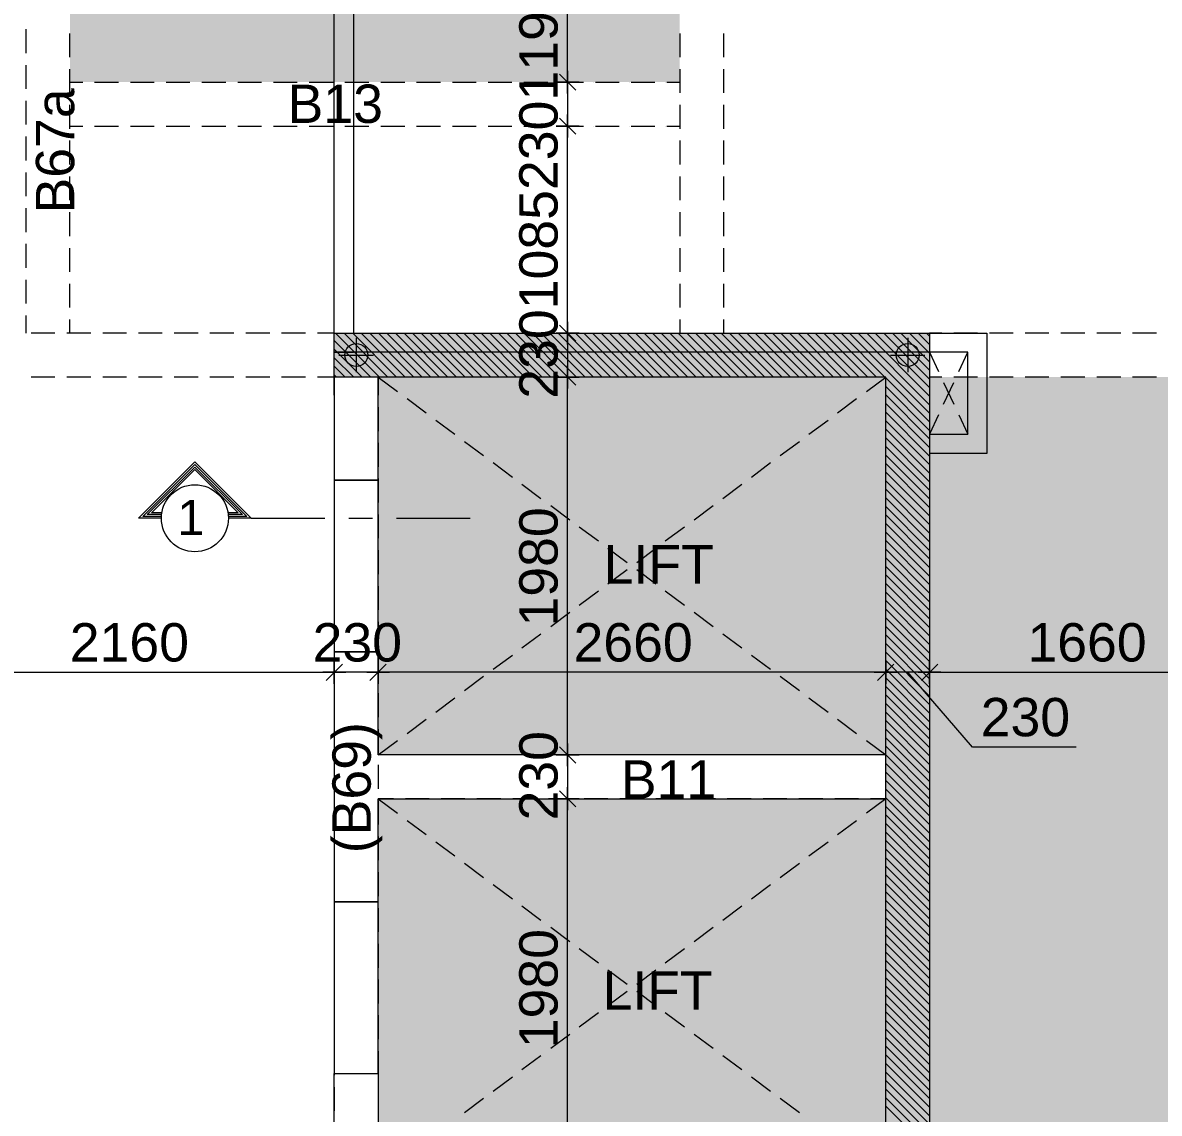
# Model space of a CAD drawing. Header units: millimetres. Extents: x -1303 to 98744, y -1303 to 90097.
# Drawn here: x 26716 to 32673, y 25519 to 31234 of the extents above; entities that cross this region are included whole.
import ezdxf

# ---------------------------------------------------------------- set-up
doc = ezdxf.new("R2010")
doc.units = ezdxf.units.MM
doc.layers.add('PDF_Geometry', color=7, linetype='Continuous')
doc.layers.add('PDF_Text', color=7, linetype='Continuous')
doc.layers.add('PDF_Solid Fills', color=192, linetype='Continuous', true_color=0xc2c0c0c0)
doc.styles.add('PDF ArialMT', font='arial.ttf')
doc.styles.get("Standard").update_dxf_attribs({"font": 'arial.ttf'})

msp = doc.modelspace()

# ---------------------------------------------------------------- hatches: boundary and pattern name
at = {"layer": 'PDF_Solid Fills', "true_color": 0x0000b2}
h = msp.add_hatch(color=33, dxfattribs=at)
h.paths.add_polyline_path([(22404.2843, 31942.72087), (22404.2843, 32112.74047), (19209.26177, 32112.74047), (19209.26177, 30922.67974), (22404.2843, 30922.67974), (22404.2843, 31642.7072), (21409.2932, 31642.7072), (21409.2932, 31942.72087)], flags=0)
h.paths.add_polyline_path([(11529.29261, 29607.70354), (11529.29261, 32397.68983), (12814.30857, 32397.68983), (12814.30857, 29607.70354)], flags=0)
h.paths.add_polyline_path([(12814.30857, 32627.71257), (12814.30857, 34142.75024), (8234.23832, 34142.75024), (8234.23832, 32627.71257)], flags=0)
h.paths.add_polyline_path([(12814.30857, 22167.74491), (12814.30857, 24957.72913), (11529.29261, 24957.72913), (11529.29261, 22167.74491)], flags=0)
h.paths.add_polyline_path([(8234.23832, 21937.72009), (8234.23832, 20422.68242), (12814.30857, 20422.68242), (12814.30857, 21937.72009)], flags=0)
h.paths.add_polyline_path([(21869.25605, 23642.75499), (21869.25605, 22452.69219), (19209.26177, 22452.69219), (19209.26177, 23642.75499)], flags=0)
h.paths.add_polyline_path([(23229.25373, 22452.69219), (23229.25373, 23642.75499), (25959.23687, 23642.75499), (25959.23687, 22452.69219)], flags=0)
h.paths.add_polyline_path([(32354.27376, 21952.6997), (32354.27376, 20422.68242), (36934.25928, 20422.68242), (36934.25928, 21952.6997)], flags=0)
h.paths.add_polyline_path([(33639.29074, 24957.72913), (33639.29074, 22182.72451), (32354.27376, 22182.72451), (32354.27376, 24957.72913)], flags=0)
h.paths.add_polyline_path([(26964.2984, 30922.67974), (26964.2984, 32112.74047), (30159.32092, 32112.74047), (30159.32092, 30922.67974)], flags=0)
h.paths.add_polyline_path([(28349.2614, 32342.68057), (28349.2614, 33242.7154), (27564.23691, 33242.7154), (27564.23691, 32342.68057)], flags=0)
h.paths.add_polyline_path([(40634.2682, 32627.71257), (40634.2682, 34142.75024), (36554.27309, 34142.75024), (36554.27309, 32627.71257)], flags=0)
h.paths.add_polyline_path([(36554.27309, 29607.70354), (36554.27309, 32397.68983), (37839.28802, 32397.68983), (37839.28802, 29607.70354)], flags=0)
h.paths.add_polyline_path([(41994.26382, 34142.75024), (41994.26382, 32627.71257), (46074.25892, 32627.71257), (46074.25892, 34142.75024)], flags=0)
h.paths.add_polyline_path([(46074.25892, 32397.68983), (46074.25892, 29607.70354), (44789.244, 29607.70354), (44789.244, 32397.68983)], flags=0)
h.paths.add_polyline_path([(45694.27273, 20422.68242), (45694.27273, 21952.6997), (50274.26033, 21952.6997), (50274.26033, 20422.68242)], flags=0)
h.paths.add_polyline_path([(48989.24127, 22182.72451), (48989.24127, 24957.72913), (50274.26033, 24957.72913), (50274.26033, 22182.72451)], flags=0)
h.paths.add_polyline_path([(52469.2958, 32112.74047), (52469.2958, 30922.67974), (55664.23361, 30922.67974), (55664.23361, 32112.74047)], flags=0)
h.paths.add_polyline_path([(55064.29717, 32342.68057), (55064.29717, 33242.7154), (54439.30655, 33242.7154), (54439.30655, 32342.68057)], flags=0)
h.paths.add_polyline_path([(63419.27024, 30922.67974), (63419.27024, 32112.74047), (60524.25933, 32112.74047), (60524.25933, 31222.69135), (60224.24978, 31222.69135), (60224.24978, 30922.67974)], flags=0)
h.paths.add_polyline_path([(60819.28118, 23642.75499), (60819.28118, 22452.69219), (63419.27024, 22452.69219), (63419.27024, 23642.75499)], flags=0)
h.paths.add_polyline_path([(56669.29721, 23642.75499), (56669.29721, 22452.69219), (59359.2507, 22452.69219), (59359.2507, 23642.75499)], flags=0)
h.paths.add_polyline_path([(71099.24354, 29607.70354), (71099.24354, 32397.68983), (69814.31126, 32397.68983), (69814.31126, 29607.70354)], flags=0)
h.paths.add_polyline_path([(71099.24354, 22167.74491), (71099.24354, 24957.72913), (69814.31126, 24957.72913), (69814.31126, 22167.74491)], flags=0)
h.paths.add_polyline_path([(69814.31126, 21937.72009), (69814.31126, 20422.68242), (74394.29472, 20422.68242), (74394.29472, 21937.72009)], flags=0)
h.paths.add_polyline_path([(69814.31126, 34142.75024), (69814.31126, 32627.71257), (74394.29472, 32627.71257), (74394.29472, 34142.75024)], flags=0)
at = {"layer": 'PDF_Solid Fills'}
msp.add_hatch(color=256, dxfattribs=at).paths.add_polyline_path([(25959.23687, 25187.75188), (31239.27843, 25187.75188), (31239.27843, 29377.68079), (28349.2614, 29377.68079), (28349.2614, 29607.70354), (31469.30117, 29607.70354), (31469.30117, 25187.75188), (32354.27376, 25187.75188), (32354.27376, 24957.72913), (31469.30117, 24957.72913), (25959.23687, 24957.72913)])
at = {"layer": 'PDF_Solid Fills', "true_color": 0x00007f}
h = msp.add_hatch(color=254, dxfattribs=at)
h.paths.add_polyline_path([(31469.30117, 29377.68079), (31469.30117, 25187.75188), (33129.31253, 25187.75188), (33129.31253, 29377.68079)], flags=0)
h.paths.add_polyline_path([(33359.25057, 25187.75188), (33359.25057, 29377.68079), (36934.25928, 29377.68079), (36934.25928, 25187.75188)], flags=0)
h.paths.add_polyline_path([(37164.2841, 25187.75188), (37164.2841, 29377.68079), (40934.27775, 29377.68079), (40934.27775, 25187.75188)], flags=0)
h.paths.add_polyline_path([(41164.30255, 25182.67534), (41164.30255, 29377.68079), (45464.24791, 29377.68079), (45464.24791, 25182.67534)], flags=0)
h.paths.add_polyline_path([(45694.27273, 29377.68079), (45694.27273, 25187.75188), (49039.2587, 25187.75188), (49039.2587, 29377.68079)], flags=0)
h.paths.add_polyline_path([(49269.28352, 25187.75188), (49269.28352, 29377.68079), (51159.31349, 29377.68079), (51159.31349, 25187.75188)], flags=0)
h.paths.add_polyline_path([(41164.30255, 21382.72041), (41164.30255, 24957.72913), (45464.24791, 24957.72913), (45464.24791, 21382.72041)], flags=0)
h.paths.add_polyline_path([(37164.2841, 24957.72913), (37164.2841, 21382.72041), (40934.27775, 21382.72041), (40934.27775, 24957.72913)], flags=0)
h.paths.add_polyline_path([(40934.27775, 19182.68898), (40934.27775, 21152.69766), (37164.2841, 21152.69766), (37164.2841, 18512.67482), (40864.28888, 18512.67482), (40864.28888, 19182.68898)], flags=0)
h.paths.add_polyline_path([(41164.30255, 21152.69766), (41164.30255, 18512.67482), (43234.25726, 18512.67482), (43234.25726, 21152.69766)], flags=0)
h.paths.add_polyline_path([(41164.30255, 18282.73679), (45464.24791, 18282.73679), (45464.24791, 15760.43508), (41164.30255, 15663.95813)], flags=0)
h.paths.add_polyline_path([(37164.2841, 18282.73679), (40934.27775, 18282.73679), (40934.27775, 15658.79481), (37164.2841, 15574.16518)], flags=0)
h.paths.add_polyline_path([(12814.30857, 29377.68079), (12814.30857, 25187.75188), (8234.23832, 25187.75188), (8234.23832, 29377.68079)], flags=0)
h.paths.add_polyline_path([(13044.24764, 25187.75188), (13044.24764, 29377.68079), (15954.23712, 29377.68079), (15954.23712, 25187.75188)], flags=0)
h.paths.add_polyline_path([(16184.2609, 29377.68079), (16184.2609, 25187.75188), (18909.25016, 25187.75188), (18909.25016, 29377.68079)], flags=0)
h.paths.add_polyline_path([(66559.28558, 25187.75188), (66559.28558, 29377.68079), (63649.29506, 29377.68079), (63649.29506, 25187.75188)], flags=0)
h.paths.add_polyline_path([(66789.30626, 25187.75188), (66789.30626, 29377.68079), (69584.28231, 29377.68079), (69584.28231, 25187.75188)], flags=0)
h.paths.add_polyline_path([(69814.31126, 29377.68079), (69814.31126, 25187.75188), (74394.29472, 25187.75188), (74394.29472, 29377.68079)], flags=0)

# ---------------------------------------------------------------- linework, layer by layer
at = {"layer": 'PDF_Geometry', "color": 9, "lineweight": 0, "true_color": 0xc0c0c0}
for points in [[(26834.13696, 37062.47235), (26834.13696, 33342.15521), (27434.16225, 33342.15521), (27434.16225, 32142.1067), (28448.87064, 32142.1067), (28448.87064, 29607.44939), (31468.45612, 29607.44939), (31468.45612, 29507.58809), (28349.00727, 29507.58809), (28349.00727, 32042.2454), (26734.27358, 32042.2454), (26734.27358, 37062.47235)], [(31468.45612, 29607.44939), (31768.89129, 29607.44939), (31768.89129, 28976.95868), (31468.45612, 28976.95868)], [(28349.00727, 29507.58809), (28448.87064, 29507.58809)], [(31515.84746, 29179.22473), (31468.45612, 29077.66918), (31669.02792, 29077.66918), (31669.02792, 29507.58809), (31468.45612, 29507.58809), (31515.84746, 29406.03254)], [(31621.6345, 29406.03254), (31669.02792, 29507.58809)], [(28349.00727, 29377.25722), (28349.00727, 28837.31979), (28579.19943, 28837.31979), (28579.19943, 29377.25722), (28680.75499, 29301.93769)], [(31137.55345, 29301.93769), (31239.109, 29377.25722)], [(31542.08348, 29349.32903), (31595.40056, 29235.92616)], [(31542.08348, 29235.92616), (31595.40056, 29349.32903)], [(28730.68771, 29264.69941), (28830.55108, 29189.37987)], [(30986.9123, 29189.37987), (31086.77567, 29264.69941)], [(28881.32886, 29152.14366), (28981.19016, 29077.66918)], [(30836.27322, 29077.66918), (30936.98165, 29152.14366)], [(31621.6345, 29179.22473), (31669.02792, 29077.66918)], [(29031.12288, 29040.4309), (29131.83131, 28965.95848)], [(30685.63207, 28965.95848), (30786.3405, 29040.4309)], [(29181.76403, 28928.7202), (29282.47246, 28853.40067)], [(30535.83805, 28853.40067), (30635.69935, 28928.7202)], [(29332.40311, 28816.16239), (29432.26648, 28741.68997)], [(30385.1969, 28741.68997), (30485.06028, 28816.16239)], [(29483.04426, 28704.4517), (29582.90763, 28629.97721)], [(30234.55575, 28629.97721), (30335.26418, 28704.4517)], [(29632.83828, 28592.741), (29733.54878, 28518.26652)], [(30083.9146, 28518.26652), (30184.6251, 28592.741)], [(29783.47943, 28480.18319), (29884.18993, 28405.7087)], [(29934.12058, 28405.7087), (30033.98395, 28480.18319)], [(29783.47943, 28293.99801), (29884.18993, 28368.47249)], [(29934.12058, 28368.47249), (30033.98395, 28293.99801)], [(29632.83828, 28182.28732), (29733.54878, 28256.7618)], [(30083.9146, 28256.7618), (30184.6251, 28182.28732)], [(29483.04426, 28069.7295), (29582.90763, 28145.05111)], [(30234.55575, 28145.05111), (30335.26418, 28069.7295)], [(29332.40311, 27958.01881), (29432.26648, 28032.49329)], [(30385.1969, 28032.49329), (30485.06028, 27958.01881)], [(31137.55345, 27473.09063), (31239.109, 27396.92397), (28579.19943, 27396.92397), (28579.19943, 27937.70853), (28349.00727, 27937.70853), (28349.00727, 26627.6415), (28579.19943, 26627.6415), (28579.19943, 27167.57893), (31239.109, 27167.57893), (31137.55345, 27091.41226)], [(29181.76403, 27846.30811), (29282.47246, 27920.7826)], [(30535.83805, 27920.7826), (30635.69935, 27846.30811)], [(29031.12288, 27734.59742), (29131.83131, 27809.06984)], [(30685.63207, 27809.06984), (30786.3405, 27734.59742)], [(28881.32886, 27622.03961), (28981.19016, 27696.51409)], [(30836.27322, 27696.51409), (30936.98165, 27622.03961)], [(28730.68771, 27510.32891), (28830.55108, 27584.80133)], [(30986.9123, 27584.80133), (31086.77567, 27510.32891)], [(28579.19943, 27396.92397), (28680.75499, 27473.09063)], [(28579.19943, 27167.57893), (28680.75499, 27091.41226)], [(28730.68771, 27054.17398), (28830.55108, 26979.6995)], [(30986.9123, 26979.6995), (31086.77567, 27054.17398)], [(28881.32886, 26942.46329), (28981.19016, 26867.98881)], [(30836.27322, 26867.98881), (30936.98165, 26942.46329)], [(29031.12288, 26830.7526), (29131.83131, 26755.43099)], [(30685.63207, 26755.43099), (30786.3405, 26830.7526)], [(29181.76403, 26718.19478), (29282.47246, 26643.7203)], [(30535.83805, 26643.7203), (30635.69935, 26718.19478)], [(29332.40311, 26606.48409), (29432.26648, 26532.0096)], [(30385.1969, 26532.0096), (30485.06028, 26606.48409)], [(29483.04426, 26494.7734), (29582.90763, 26419.45179)], [(30234.55575, 26419.45179), (30335.26418, 26494.7734)], [(29632.83828, 26382.21558), (29733.54878, 26307.74109)], [(30083.9146, 26307.74109), (30184.6251, 26382.21558)], [(29783.47943, 26270.50489), (29884.18993, 26196.0304)], [(29934.12058, 26196.0304), (30033.98395, 26270.50489)], [(29783.47943, 26084.31971), (29884.18993, 26158.79212)], [(29934.12058, 26158.79212), (30033.98395, 26084.31971)], [(29632.83828, 25971.76189), (29733.54878, 26047.08143)], [(30083.9146, 26047.08143), (30184.6251, 25971.76189)], [(29483.04426, 25860.0512), (29582.90763, 25934.52361)], [(30234.55575, 25934.52361), (30335.26418, 25860.0512)], [(29332.40311, 25748.33844), (29432.26648, 25822.81292)], [(30385.1969, 25822.81292), (30485.06028, 25748.33844)], [(28264.37764, 25193.16933), (28349.00727, 25187.24567), (28349.00727, 25727.18103), (28579.19943, 25727.18103), (28579.19943, 25187.24567), (28680.75499, 25262.56521)], [(29181.76403, 25635.78269), (29282.47246, 25711.10223)], [(30535.83805, 25711.10223), (30635.69935, 25635.78269)], [(29031.12288, 25524.06993), (29131.83131, 25598.54441)], [(30685.63207, 25598.54441), (30786.3405, 25524.06993)]]:
    msp.add_lwpolyline(points, dxfattribs=at)
at = {"layer": 'PDF_Geometry', "color": 122, "lineweight": 0, "true_color": 0x00b88a}
for points in [[(29571.90536, 30962.37054), (29571.90536, 30942.06026), (29571.90536, 32092.17605), (29571.90536, 32072.71082)], [(29571.90536, 30922.59503), (29571.90536, 30692.40286)], [(29571.90536, 29647.22698), (29571.90536, 29626.91462), (29571.90536, 30672.09051), (29571.90536, 30652.62528)], [(29571.90536, 29607.44939), (29571.90536, 29377.25722)], [(29571.90536, 27437.54661), (29571.90536, 27417.23632), (29571.90536, 29356.94694), (29571.90536, 29337.48171)], [(26229.03513, 27830.22724), (26208.72485, 27830.22724), (28328.69698, 27830.22724), (28309.23176, 27830.22724)], [(28579.19943, 27830.22724), (28349.00727, 27830.22724)], [(31218.79872, 27830.22724), (28598.66466, 27830.22724), (28618.97702, 27830.22724)], [(31448.99089, 27830.22724), (31258.57423, 27830.22724)], [(32236.89354, 27438.39373), (31693.56968, 27438.39373), (31354.20612, 27830.22724)], [(31488.7664, 27830.22724), (33108.57869, 27830.22724), (33089.11346, 27830.22724)], [(29571.90536, 27396.92397), (29571.90536, 27167.57893)], [(29571.90536, 25227.02118), (29571.90536, 25207.55595), (29571.90536, 27147.26657), (29571.90536, 27126.95629)]]:
    msp.add_lwpolyline(points, dxfattribs=at)
at = {"layer": 'PDF_Geometry', "color": 157, "lineweight": 0, "true_color": 0x3f5f7f}
for points in [[(26734.27358, 31074.92836), (26734.27358, 31200.18062)], [(26963.6207, 31053.77095), (26963.6207, 31178.17608)], [(30159.23621, 31178.17608), (30159.23621, 31053.77095)], [(30388.58126, 31178.17608), (30388.58126, 31053.77095)], [(26734.27358, 30887.051), (26734.27358, 31012.30119)], [(26963.6207, 30865.89359), (26963.6207, 30991.14378)], [(30159.23621, 30991.14378), (30159.23621, 30865.89359)], [(30388.58126, 30991.14378), (30388.58126, 30865.89359)], [(26963.6207, 30922.59503), (27030.47727, 30922.59503)], [(27092.25732, 30922.59503), (27217.50958, 30922.59503)], [(27280.13467, 30922.59503), (27405.38693, 30922.59503)], [(27468.0141, 30922.59503), (27592.41924, 30922.59503)], [(27655.04433, 30922.59503), (27780.29659, 30922.59503)], [(27842.92169, 30922.59503), (27967.32889, 30922.59503)], [(28029.95399, 30922.59503), (28155.20625, 30922.59503)], [(28217.83134, 30922.59503), (28342.23648, 30922.59503)], [(28404.86365, 30922.59503), (28530.11591, 30922.59503)], [(28592.741, 30922.59503), (28717.99326, 30922.59503)], [(28779.77331, 30922.59503), (28905.02349, 30922.59503)], [(28967.65066, 30922.59503), (29092.90292, 30922.59503)], [(29154.68089, 30922.59503), (29279.93315, 30922.59503)], [(29342.56032, 30922.59503), (29467.81051, 30922.59503)], [(29530.43768, 30922.59503), (29654.84281, 30922.59503)], [(29717.46791, 30922.59503), (29842.72017, 30922.59503)], [(29905.34734, 30922.59503), (30029.75247, 30922.59503)], [(30092.37757, 30922.59503), (30159.23621, 30922.59503)], [(26734.27358, 30700.0187), (26734.27358, 30824.42383)], [(26963.6207, 30678.86129), (26963.6207, 30803.26643)], [(30159.23621, 30803.26643), (30159.23621, 30678.86129)], [(30388.58126, 30803.26643), (30388.58126, 30678.86129)], [(26963.6207, 30692.40286), (27030.47727, 30692.40286)], [(27092.25732, 30692.40286), (27217.50958, 30692.40286)], [(27280.13467, 30692.40286), (27405.38693, 30692.40286)], [(27468.0141, 30692.40286), (27592.41924, 30692.40286)], [(27655.04433, 30692.40286), (27780.29659, 30692.40286)], [(27842.92169, 30692.40286), (27967.32889, 30692.40286)], [(28029.95399, 30692.40286), (28155.20625, 30692.40286)], [(28217.83134, 30692.40286), (28342.23648, 30692.40286)], [(28404.86365, 30692.40286), (28530.11591, 30692.40286)], [(28592.741, 30692.40286), (28717.99326, 30692.40286)], [(28779.77331, 30692.40286), (28905.02349, 30692.40286)], [(28967.65066, 30692.40286), (29092.90292, 30692.40286)], [(29154.68089, 30692.40286), (29279.93315, 30692.40286)], [(29342.56032, 30692.40286), (29467.81051, 30692.40286)], [(29530.43768, 30692.40286), (29654.84281, 30692.40286)], [(29717.46791, 30692.40286), (29842.72017, 30692.40286)], [(29905.34734, 30692.40286), (30029.75247, 30692.40286)], [(30092.37757, 30692.40286), (30159.23621, 30692.40286)], [(26734.27358, 30512.14134), (26734.27358, 30637.3936)], [(26963.6207, 30490.98393), (26963.6207, 30616.2362)], [(30159.23621, 30616.2362), (30159.23621, 30490.98393)], [(30388.58126, 30616.2362), (30388.58126, 30490.98393)], [(26734.27358, 30325.10904), (26734.27358, 30449.51417)], [(26963.6207, 30303.95163), (26963.6207, 30428.35677)], [(30159.23621, 30428.35677), (30159.23621, 30303.95163)], [(30388.58126, 30428.35677), (30388.58126, 30303.95163)], [(26734.27358, 30137.23168), (26734.27358, 30262.48394)], [(26963.6207, 30116.07428), (26963.6207, 30241.32654)], [(30159.23621, 30241.32654), (30159.23621, 30116.07428)], [(30388.58126, 30241.32654), (30388.58126, 30116.07428)], [(26734.27358, 29950.19938), (26734.27358, 30074.60659)], [(26963.6207, 29928.19692), (26963.6207, 30053.44918)], [(30159.23621, 30053.44918), (30159.23621, 29928.19692)], [(30388.58126, 30053.44918), (30388.58126, 29928.19692)], [(26734.27358, 29762.32202), (26734.27358, 29887.57428)], [(26963.6207, 29741.16462), (26963.6207, 29866.41688)], [(30159.23621, 29866.41688), (30159.23621, 29741.16462)], [(30388.58126, 29866.41688), (30388.58126, 29741.16462)], [(26734.27358, 29607.44939), (26734.27358, 29699.69693)], [(26963.6207, 29607.44939), (26963.6207, 29678.53952)], [(30159.23621, 29678.53952), (30159.23621, 29607.44939)], [(30388.58126, 29678.53952), (30388.58126, 29607.44939)], [(26884.91473, 29607.44939), (26760.5096, 29607.44939)], [(27072.79209, 29607.44939), (26947.5419, 29607.44939)], [(27259.82439, 29607.44939), (27135.41925, 29607.44939)], [(27447.70175, 29607.44939), (27322.44948, 29607.44939)], [(27634.73405, 29607.44939), (27510.32891, 29607.44939)], [(27822.6114, 29607.44939), (27697.35914, 29607.44939)], [(28010.48876, 29607.44939), (27885.2365, 29607.44939)], [(28197.52106, 29607.44939), (28072.2688, 29607.44939)], [(28349.00727, 29607.44939), (28260.14616, 29607.44939)], [(31532.77339, 29607.44939), (31468.45612, 29607.44939)], [(31719.80569, 29607.44939), (31595.40056, 29607.44939)], [(31907.68305, 29607.44939), (31782.43079, 29607.44939)], [(32094.71535, 29607.44939), (31970.31022, 29607.44939)], [(32282.59271, 29607.44939), (32157.34045, 29607.44939)], [(32470.47006, 29607.44939), (32345.2178, 29607.44939)], [(32657.50237, 29607.44939), (32532.2501, 29607.44939)], [(26884.91473, 29377.25722), (26760.5096, 29377.25722)], [(27072.79209, 29377.25722), (26947.5419, 29377.25722)], [(27259.82439, 29377.25722), (27135.41925, 29377.25722)], [(27447.70175, 29377.25722), (27322.44948, 29377.25722)], [(27634.73405, 29377.25722), (27510.32891, 29377.25722)], [(27822.6114, 29377.25722), (27697.35914, 29377.25722)], [(28010.48876, 29377.25722), (27885.2365, 29377.25722)], [(28197.52106, 29377.25722), (28072.2688, 29377.25722)], [(28349.00727, 29282.47246), (28349.00727, 29377.25722), (28260.14616, 29377.25722)], [(28579.19943, 29377.25722), (28579.19943, 29282.47246)], [(31532.77339, 29377.25722), (31468.45612, 29377.25722)], [(31719.80569, 29377.25722), (31595.40056, 29377.25722)], [(31907.68305, 29377.25722), (31782.43079, 29377.25722)], [(32094.71535, 29377.25722), (31970.31022, 29377.25722)], [(32282.59271, 29377.25722), (32157.34045, 29377.25722)], [(32470.47006, 29377.25722), (32345.2178, 29377.25722)], [(32657.50237, 29377.25722), (32532.2501, 29377.25722)], [(28349.00727, 29219.84736), (28349.00727, 29094.5951)], [(28579.19943, 29219.84736), (28579.19943, 29094.5951)], [(28349.00727, 29031.96793), (28349.00727, 28907.5628)], [(28579.19943, 29031.96793), (28579.19943, 28907.5628)], [(28349.00727, 28844.9377), (28349.00727, 28719.68544)], [(28579.19943, 28844.9377), (28579.19943, 28719.68544)], [(28349.00727, 28657.06035), (28349.00727, 28532.65314)], [(28579.19943, 28657.06035), (28579.19943, 28532.65314)], [(28349.00727, 28470.02805), (28349.00727, 28344.77578)], [(28579.19943, 28470.02805), (28579.19943, 28344.77578)], [(28349.00727, 28282.15069), (28349.00727, 28156.89843)], [(28579.19943, 28282.15069), (28579.19943, 28156.89843)], [(28349.00727, 28095.11839), (28349.00727, 27969.86612)], [(28579.19943, 28095.11839), (28579.19943, 27969.86612)], [(28349.00727, 27907.24103), (28349.00727, 27781.98877)], [(28579.19943, 27907.24103), (28579.19943, 27781.98877)], [(28349.00727, 27720.20873), (28349.00727, 27594.95854)], [(28579.19943, 27720.20873), (28579.19943, 27594.95854)], [(28349.00727, 27532.33137), (28349.00727, 27407.07911)], [(28579.19943, 27532.33137), (28579.19943, 27407.07911)], [(28349.00727, 27344.45402), (28349.00727, 27220.04888)], [(28658.75253, 27396.92397), (28579.19943, 27396.92397)], [(28579.19943, 27344.45402), (28579.19943, 27220.04888)], [(28846.62988, 27396.92397), (28721.37762, 27396.92397)], [(29033.66219, 27396.92397), (28909.25498, 27396.92397)], [(29221.53954, 27396.92397), (29096.28728, 27396.92397)], [(29408.56977, 27396.92397), (29284.16464, 27396.92397)], [(29596.4492, 27396.92397), (29471.19694, 27396.92397)], [(29783.47943, 27396.92397), (29659.07429, 27396.92397)], [(29971.35679, 27396.92397), (29846.1066, 27396.92397)], [(30159.23621, 27396.92397), (30033.98395, 27396.92397)], [(30346.26644, 27396.92397), (30221.01418, 27396.92397)], [(30534.1438, 27396.92397), (30408.89361, 27396.92397)], [(30721.1761, 27396.92397), (30596.77097, 27396.92397)], [(30909.05346, 27396.92397), (30783.8012, 27396.92397)], [(31096.08576, 27396.92397), (30971.68063, 27396.92397)], [(31239.109, 27396.92397), (31158.71086, 27396.92397)], [(28658.75253, 27167.57893), (28579.19943, 27167.57893)], [(28846.62988, 27167.57893), (28721.37762, 27167.57893)], [(29033.66219, 27167.57893), (28909.25498, 27167.57893)], [(29221.53954, 27167.57893), (29096.28728, 27167.57893)], [(29408.56977, 27167.57893), (29284.16464, 27167.57893)], [(29596.4492, 27167.57893), (29471.19694, 27167.57893)], [(29783.47943, 27167.57893), (29659.07429, 27167.57893)], [(29971.35679, 27167.57893), (29846.1066, 27167.57893)], [(30159.23621, 27167.57893), (30033.98395, 27167.57893)], [(30346.26644, 27167.57893), (30221.01418, 27167.57893)], [(30534.1438, 27167.57893), (30408.89361, 27167.57893)], [(30721.1761, 27167.57893), (30596.77097, 27167.57893)], [(30909.05346, 27167.57893), (30783.8012, 27167.57893)], [(31096.08576, 27167.57893), (30971.68063, 27167.57893)], [(31239.109, 27167.57893), (31158.71086, 27167.57893)], [(28349.00727, 27157.42171), (28349.00727, 27032.17152)], [(28579.19943, 27157.42171), (28579.19943, 27032.17152)], [(28349.00727, 26969.54436), (28349.00727, 26845.13922)], [(28579.19943, 26969.54436), (28579.19943, 26845.13922)], [(28349.00727, 26782.51413), (28349.00727, 26657.26187)], [(28579.19943, 26782.51413), (28579.19943, 26657.26187)], [(28349.00727, 26594.6347), (28349.00727, 26469.38451)], [(28579.19943, 26594.6347), (28579.19943, 26469.38451)], [(28349.00727, 26407.60447), (28349.00727, 26282.35221)], [(28579.19943, 26407.60447), (28579.19943, 26282.35221)], [(28349.00727, 26219.72711), (28349.00727, 26094.47485)], [(28579.19943, 26219.72711), (28579.19943, 26094.47485)], [(28349.00727, 26032.69481), (28349.00727, 25907.44255)], [(28579.19943, 26032.69481), (28579.19943, 25907.44255)], [(28349.00727, 25844.81745), (28349.00727, 25719.56519)], [(28579.19943, 25844.81745), (28579.19943, 25719.56519)], [(28349.00727, 25656.9401), (28349.00727, 25532.53289)], [(28579.19943, 25656.9401), (28579.19943, 25532.53289)]]:
    msp.add_lwpolyline(points, dxfattribs=at)
at = {"layer": 'PDF_Geometry', "color": 122, "lineweight": 0, "true_color": 0x00b88a}
for points in [[(29571.90536, 30862.50716), (29571.90536, 30982.68082)], [(29512.66463, 30922.59503), (29631.99323, 30922.59503)], [(29615.0673, 30880.28022), (29529.59055, 30964.90984)], [(29571.90536, 30752.48865), (29571.90536, 30632.315)], [(29631.99323, 30692.40286), (29512.66463, 30692.40286)], [(29529.59055, 30734.71767), (29615.0673, 30650.08805)], [(29571.90536, 29547.3636), (29571.90536, 29667.53726)], [(29512.66463, 29607.44939), (29631.99323, 29607.44939)], [(29615.0673, 29565.13458), (29529.59055, 29649.76421)], [(29571.90536, 29437.34509), (29571.90536, 29317.17143)], [(29631.99323, 29377.25722), (29512.66463, 29377.25722)], [(29529.59055, 29419.57204), (29615.0673, 29334.94241)], [(28349.00727, 27770.14145), (28349.00727, 27890.31511)], [(28579.19943, 27890.31511), (28579.19943, 27770.14145)], [(31239.109, 27770.14145), (31239.109, 27890.31511)], [(31468.45612, 27770.14145), (31468.45612, 27890.31511)], [(28409.09513, 27830.22724), (28288.92147, 27830.22724)], [(28391.32208, 27872.54205), (28306.69245, 27787.91243)], [(28519.11364, 27830.22724), (28638.44017, 27830.22724)], [(28536.03957, 27787.91243), (28621.51425, 27872.54205)], [(31299.19687, 27830.22724), (31179.02321, 27830.22724)], [(31281.42381, 27872.54205), (31196.79419, 27787.91243)], [(31528.54191, 27830.22724), (31409.21538, 27830.22724)], [(31511.61598, 27872.54205), (31426.1413, 27787.91243)], [(29615.0673, 27354.60916), (29529.59055, 27440.08591)], [(29571.90536, 27337.68323), (29571.90536, 27457.01183)], [(29512.66463, 27396.92397), (29631.99323, 27396.92397)], [(29571.90536, 27227.66472), (29571.90536, 27107.49106)], [(29631.99323, 27167.57893), (29512.66463, 27167.57893)], [(29529.59055, 27209.89374), (29615.0673, 27125.26411)]]:
    msp.add_lwpolyline(points, close=True, dxfattribs=at)
at = {"layer": 'PDF_Geometry', "lineweight": 0}
for points in [[(29571.90536, 30922.59503), (29571.90536, 30922.59503)], [(29571.90536, 30922.59503), (29571.90536, 30922.59503)], [(29647.22698, 30922.59503), (29647.22698, 30922.59503)], [(29647.22698, 30922.59503), (29647.22698, 30922.59503)], [(29709.00494, 30922.59503), (29709.00494, 30922.59503)], [(29709.00494, 30922.59503), (29709.00494, 30922.59503)], [(29771.63211, 30922.59503), (29771.63211, 30922.59503)], [(29771.63211, 30922.59503), (29771.63211, 30922.59503)], [(29834.25721, 30922.59503), (29834.25721, 30922.59503)], [(29834.25721, 30922.59503), (29834.25721, 30922.59503)], [(29896.88437, 30922.59503), (29896.88437, 30922.59503)], [(29896.88437, 30922.59503), (29896.88437, 30922.59503)], [(29959.50947, 30922.59503), (29959.50947, 30922.59503)], [(29959.50947, 30922.59503), (29959.50947, 30922.59503)], [(30022.13456, 30922.59503), (30022.13456, 30922.59503)], [(30022.13456, 30922.59503), (30022.13456, 30922.59503)], [(30083.9146, 30922.59503), (30083.9146, 30922.59503)], [(30083.9146, 30922.59503), (30083.9146, 30922.59503)], [(30159.23621, 30922.59503), (30159.23621, 30922.59503)], [(30159.23621, 30922.59503), (30159.23621, 30922.59503)], [(29571.90536, 30692.40286), (29571.90536, 30692.40286)], [(29571.90536, 30692.40286), (29571.90536, 30692.40286)], [(29647.22698, 30692.40286), (29647.22698, 30692.40286)], [(29647.22698, 30692.40286), (29647.22698, 30692.40286)], [(29709.00494, 30692.40286), (29709.00494, 30692.40286)], [(29709.00494, 30692.40286), (29709.00494, 30692.40286)], [(29771.63211, 30692.40286), (29771.63211, 30692.40286)], [(29771.63211, 30692.40286), (29771.63211, 30692.40286)], [(29834.25721, 30692.40286), (29834.25721, 30692.40286)], [(29834.25721, 30692.40286), (29834.25721, 30692.40286)], [(29896.88437, 30692.40286), (29896.88437, 30692.40286)], [(29896.88437, 30692.40286), (29896.88437, 30692.40286)], [(29959.50947, 30692.40286), (29959.50947, 30692.40286)], [(29959.50947, 30692.40286), (29959.50947, 30692.40286)], [(30022.13456, 30692.40286), (30022.13456, 30692.40286)], [(30022.13456, 30692.40286), (30022.13456, 30692.40286)], [(30083.9146, 30692.40286), (30083.9146, 30692.40286)], [(30083.9146, 30692.40286), (30083.9146, 30692.40286)], [(30159.23621, 30692.40286), (30159.23621, 30692.40286)], [(30159.23621, 30692.40286), (30159.23621, 30692.40286)], [(28355.77805, 29607.44939), (28585.12517, 29377.25722)], [(28400.63217, 29607.44939), (28629.97721, 29377.25722)], [(28445.48628, 29607.44939), (28674.83133, 29377.25722)], [(28490.33833, 29607.44939), (28719.68544, 29377.25722)], [(28535.19244, 29607.44939), (28765.38461, 29377.25722)], [(28580.04656, 29607.44939), (28810.23873, 29377.25722)], [(28624.90068, 29607.44939), (28855.09284, 29377.25722)], [(28669.75479, 29607.44939), (28899.94696, 29377.25722)], [(28714.60684, 29607.44939), (28944.80108, 29377.25722)], [(28759.46095, 29607.44939), (28989.65312, 29377.25722)], [(28804.31507, 29607.44939), (29034.50724, 29377.25722)], [(28849.16919, 29607.44939), (29079.36135, 29377.25722)], [(28894.0233, 29607.44939), (29124.21547, 29377.25722)], [(28938.87535, 29607.44939), (29169.06959, 29377.25722)], [(28983.72946, 29607.44939), (29213.92163, 29377.25722)], [(29028.58358, 29607.44939), (29258.77575, 29377.25722)], [(29073.4377, 29607.44939), (29303.62986, 29377.25722)], [(29118.29181, 29607.44939), (29348.48398, 29377.25722)], [(29163.99098, 29607.44939), (29393.3381, 29377.25722)], [(29208.8451, 29607.44939), (29438.19014, 29377.25722)], [(29253.69921, 29607.44939), (29483.04426, 29377.25722)], [(29298.55126, 29607.44939), (29527.89837, 29377.25722)], [(29343.40537, 29607.44939), (29573.59754, 29377.25722)], [(29388.25949, 29607.44939), (29618.45166, 29377.25722)], [(29433.11361, 29607.44939), (29663.30578, 29377.25722)], [(29477.96772, 29607.44939), (29708.15989, 29377.25722)], [(29522.81977, 29607.44939), (29753.01401, 29377.25722)], [(29567.67388, 29607.44939), (29797.86605, 29377.25722)], [(29571.90536, 29607.44939), (29571.90536, 29607.44939)], [(29571.90536, 29607.44939), (29571.90536, 29607.44939)], [(29612.528, 29607.44939), (29842.72017, 29377.25722)], [(29647.22698, 29607.44939), (29647.22698, 29607.44939)], [(29647.22698, 29607.44939), (29647.22698, 29607.44939)], [(29657.38212, 29607.44939), (29887.57428, 29377.25722)], [(29702.23623, 29607.44939), (29932.4284, 29377.25722)], [(29709.00494, 29607.44939), (29709.00494, 29607.44939)], [(29709.00494, 29607.44939), (29709.00494, 29607.44939)], [(29747.08828, 29607.44939), (29977.28252, 29377.25722)], [(29771.63211, 29607.44939), (29771.63211, 29607.44939)], [(29771.63211, 29607.44939), (29771.63211, 29607.44939)], [(29791.94239, 29607.44939), (30022.13456, 29377.25722)], [(29834.25721, 29607.44939), (29834.25721, 29607.44939)], [(29834.25721, 29607.44939), (29834.25721, 29607.44939)], [(29836.79651, 29607.44939), (30066.98868, 29377.25722)], [(29881.65063, 29607.44939), (30111.84279, 29377.25722)], [(29896.88437, 29607.44939), (29896.88437, 29607.44939)], [(29896.88437, 29607.44939), (29896.88437, 29607.44939)], [(29927.34979, 29607.44939), (30156.69691, 29377.25722)], [(29959.50947, 29607.44939), (29959.50947, 29607.44939)], [(29959.50947, 29607.44939), (29959.50947, 29607.44939)], [(29972.20391, 29607.44939), (30201.55103, 29377.25722)], [(30017.05803, 29607.44939), (30246.40307, 29377.25722)], [(30022.13456, 29607.44939), (30022.13456, 29607.44939)], [(30022.13456, 29607.44939), (30022.13456, 29607.44939)], [(30061.91214, 29607.44939), (30291.25719, 29377.25722)], [(30083.9146, 29607.44939), (30083.9146, 29607.44939)], [(30083.9146, 29607.44939), (30083.9146, 29607.44939)], [(30106.76419, 29607.44939), (30336.95843, 29377.25722)], [(30151.6183, 29607.44939), (30381.81047, 29377.25722)], [(30159.23621, 29607.44939), (30159.23621, 29607.44939)], [(30159.23621, 29607.44939), (30159.23621, 29607.44939)], [(30196.47242, 29607.44939), (30426.66459, 29377.25722)], [(30241.32654, 29607.44939), (30471.51871, 29377.25722)], [(30286.18065, 29607.44939), (30516.37282, 29377.25722)], [(30331.0327, 29607.44939), (30561.22694, 29377.25722)], [(30375.88681, 29607.44939), (30606.07898, 29377.25722)], [(30420.74093, 29607.44939), (30650.9331, 29377.25722)], [(30465.59505, 29607.44939), (30695.78722, 29377.25722)], [(30510.44916, 29607.44939), (30740.64133, 29377.25722)], [(30555.30121, 29607.44939), (30785.49545, 29377.25722)], [(30600.15532, 29607.44939), (30830.34749, 29377.25722)], [(30645.00944, 29607.44939), (30875.20161, 29377.25722)], [(30689.86356, 29607.44939), (30920.05572, 29377.25722)], [(30735.56273, 29607.44939), (30964.90984, 29377.25722)], [(30780.41684, 29607.44939), (31009.76396, 29377.25722)], [(30825.27096, 29607.44939), (31054.616, 29377.25722)], [(30870.12507, 29607.44939), (31099.47012, 29377.25722)], [(30914.97712, 29607.44939), (31145.17136, 29377.25722)], [(30959.83123, 29607.44939), (31190.0234, 29377.25722)], [(31004.68535, 29607.44939), (31234.87752, 29377.25722)], [(31049.53947, 29607.44939), (31468.45612, 29187.68769)], [(31094.39358, 29607.44939), (31468.45612, 29232.54181)], [(31139.24563, 29607.44939), (31468.45612, 29277.39385)], [(31184.09974, 29607.44939), (31468.45612, 29322.24797)], [(31228.95386, 29607.44939), (31468.45612, 29367.10208)], [(31273.80798, 29607.44939), (31468.45612, 29412.80125)], [(31318.66209, 29607.44939), (31468.45612, 29457.65537)], [(31363.51414, 29607.44939), (31468.45612, 29502.50949)], [(31408.36825, 29607.44939), (31468.45612, 29547.3636)], [(31453.22237, 29607.44939), (31468.45612, 29592.21772)], [(28349.00727, 29568.52101), (28540.27105, 29377.25722)], [(28349.00727, 29523.66689), (28495.41693, 29377.25722)], [(28349.00727, 29478.81278), (28450.56282, 29377.25722)], [(28349.00727, 29433.95866), (28405.7087, 29377.25722)], [(28349.00727, 29389.10662), (28360.85666, 29377.25722)], [(29571.90536, 29377.25722), (29571.90536, 29377.25722)], [(29571.90536, 29377.25722), (29571.90536, 29377.25722)], [(29647.22698, 29377.25722), (29647.22698, 29377.25722)], [(29647.22698, 29377.25722), (29647.22698, 29377.25722)], [(29709.00494, 29377.25722), (29709.00494, 29377.25722)], [(29709.00494, 29377.25722), (29709.00494, 29377.25722)], [(29771.63211, 29377.25722), (29771.63211, 29377.25722)], [(29771.63211, 29377.25722), (29771.63211, 29377.25722)], [(29834.25721, 29377.25722), (29834.25721, 29377.25722)], [(29834.25721, 29377.25722), (29834.25721, 29377.25722)], [(29896.88437, 29377.25722), (29896.88437, 29377.25722)], [(29896.88437, 29377.25722), (29896.88437, 29377.25722)], [(29959.50947, 29377.25722), (29959.50947, 29377.25722)], [(29959.50947, 29377.25722), (29959.50947, 29377.25722)], [(30022.13456, 29377.25722), (30022.13456, 29377.25722)], [(30022.13456, 29377.25722), (30022.13456, 29377.25722)], [(30083.9146, 29377.25722), (30083.9146, 29377.25722)], [(30083.9146, 29377.25722), (30083.9146, 29377.25722)], [(30159.23621, 29377.25722), (30159.23621, 29377.25722)], [(30159.23621, 29377.25722), (30159.23621, 29377.25722)], [(31239.109, 29373.02574), (31468.45612, 29142.83357)], [(31239.109, 29328.17163), (31468.45612, 29097.97946)], [(31239.109, 29283.31958), (31468.45612, 29053.12534)], [(31239.109, 29238.46547), (31468.45612, 29008.2733)], [(31239.109, 29193.61135), (31468.45612, 28963.41918)], [(31239.109, 29148.75723), (31468.45612, 28918.56506)], [(31239.109, 29103.90312), (31468.45612, 28873.71095)], [(31239.109, 29059.05107), (31468.45612, 28828.85683)], [(31239.109, 29014.19696), (31468.45612, 28784.00479)], [(31239.109, 28968.49571), (31468.45612, 28739.15067)], [(31239.109, 28923.64367), (31468.45612, 28694.29655)], [(31239.109, 28878.78955), (31468.45612, 28649.44244)], [(31239.109, 28833.93544), (31468.45612, 28604.58832)], [(31239.109, 28789.08132), (31468.45612, 28558.88915)], [(31239.109, 28744.2272), (31468.45612, 28514.03504)], [(31239.109, 28699.37516), (31468.45612, 28469.18092)], [(31239.109, 28654.52105), (31468.45612, 28424.32888)], [(31239.109, 28609.66693), (31468.45612, 28379.47476)], [(31239.109, 28564.81281), (31468.45612, 28334.62064)], [(31239.109, 28519.9587), (31468.45612, 28289.76653)], [(31239.109, 28475.10665), (31468.45612, 28244.91241)], [(31239.109, 28430.25254), (31468.45612, 28200.06037)], [(28349.00727, 28407.40295), (28349.00727, 28407.40295)], [(28349.00727, 28407.40295), (28349.00727, 28407.40295)], [(28579.19943, 28407.40295), (28579.19943, 28407.40295)], [(28579.19943, 28407.40295), (28579.19943, 28407.40295)], [(31239.109, 28407.40295), (31239.109, 28407.40295)], [(31239.109, 28407.40295), (31239.109, 28407.40295)], [(31239.109, 28385.39842), (31468.45612, 28155.20625)], [(31468.45612, 28407.40295), (31468.45612, 28407.40295)], [(31468.45612, 28407.40295), (31468.45612, 28407.40295)], [(28349.00727, 28338.005), (28349.00727, 28338.005)], [(28349.00727, 28338.005), (28349.00727, 28338.005)], [(28579.19943, 28338.005), (28579.19943, 28338.005)], [(28579.19943, 28338.005), (28579.19943, 28338.005)], [(31239.109, 28340.5443), (31468.45612, 28110.35213)], [(31239.109, 28338.005), (31239.109, 28338.005)], [(31239.109, 28338.005), (31239.109, 28338.005)], [(31239.109, 28295.69019), (31468.45612, 28065.49802)], [(31468.45612, 28338.005), (31468.45612, 28338.005)], [(31468.45612, 28338.005), (31468.45612, 28338.005)], [(28349.00727, 28275.3799), (28349.00727, 28275.3799)], [(28349.00727, 28275.3799), (28349.00727, 28275.3799)], [(28579.19943, 28275.3799), (28579.19943, 28275.3799)], [(28579.19943, 28275.3799), (28579.19943, 28275.3799)], [(31239.109, 28275.3799), (31239.109, 28275.3799)], [(31239.109, 28275.3799), (31239.109, 28275.3799)], [(31239.109, 28250.83814), (31468.45612, 28020.6439)], [(31468.45612, 28275.3799), (31468.45612, 28275.3799)], [(31468.45612, 28275.3799), (31468.45612, 28275.3799)], [(28349.00727, 28212.75481), (28349.00727, 28212.75481)], [(28349.00727, 28212.75481), (28349.00727, 28212.75481)], [(28579.19943, 28212.75481), (28579.19943, 28212.75481)], [(28579.19943, 28212.75481), (28579.19943, 28212.75481)], [(31239.109, 28212.75481), (31239.109, 28212.75481)], [(31239.109, 28212.75481), (31239.109, 28212.75481)], [(31239.109, 28205.98403), (31468.45612, 27975.79186)], [(31468.45612, 28212.75481), (31468.45612, 28212.75481)], [(31468.45612, 28212.75481), (31468.45612, 28212.75481)], [(28349.00727, 28150.12764), (28349.00727, 28150.12764)], [(28349.00727, 28150.12764), (28349.00727, 28150.12764)], [(28579.19943, 28150.12764), (28579.19943, 28150.12764)], [(28579.19943, 28150.12764), (28579.19943, 28150.12764)], [(31239.109, 28160.28278), (31468.45612, 27930.93774)], [(31239.109, 28150.12764), (31239.109, 28150.12764)], [(31239.109, 28150.12764), (31239.109, 28150.12764)], [(31239.109, 28115.43074), (31468.45612, 27886.08362)], [(31468.45612, 28150.12764), (31468.45612, 28150.12764)], [(31468.45612, 28150.12764), (31468.45612, 28150.12764)], [(28349.00727, 28087.50255), (28349.00727, 28087.50255)], [(28349.00727, 28087.50255), (28349.00727, 28087.50255)], [(28579.19943, 28087.50255), (28579.19943, 28087.50255)], [(28579.19943, 28087.50255), (28579.19943, 28087.50255)], [(31239.109, 28087.50255), (31239.109, 28087.50255)], [(31239.109, 28087.50255), (31239.109, 28087.50255)], [(31239.109, 28070.57662), (31468.45612, 27841.22951)], [(31468.45612, 28087.50255), (31468.45612, 28087.50255)], [(31468.45612, 28087.50255), (31468.45612, 28087.50255)], [(28349.00727, 28024.87538), (28349.00727, 28024.87538)], [(28349.00727, 28024.87538), (28349.00727, 28024.87538)], [(28579.19943, 28024.87538), (28579.19943, 28024.87538)], [(28579.19943, 28024.87538), (28579.19943, 28024.87538)], [(31239.109, 28025.72251), (31468.45612, 27796.37539)], [(31239.109, 28024.87538), (31239.109, 28024.87538)], [(31239.109, 28024.87538), (31239.109, 28024.87538)], [(31468.45612, 28024.87538), (31468.45612, 28024.87538)], [(31468.45612, 28024.87538), (31468.45612, 28024.87538)], [(28349.00727, 27962.25029), (28349.00727, 27962.25029)], [(28349.00727, 27962.25029), (28349.00727, 27962.25029)], [(28579.19943, 27962.25029), (28579.19943, 27962.25029)], [(28579.19943, 27962.25029), (28579.19943, 27962.25029)], [(31239.109, 27980.86839), (31468.45612, 27750.67622)], [(31239.109, 27962.25029), (31239.109, 27962.25029)], [(31239.109, 27962.25029), (31239.109, 27962.25029)], [(31468.45612, 27962.25029), (31468.45612, 27962.25029)], [(31468.45612, 27962.25029), (31468.45612, 27962.25029)], [(28349.00727, 27900.47025), (28349.00727, 27900.47025)], [(28349.00727, 27900.47025), (28349.00727, 27900.47025)], [(28579.19943, 27900.47025), (28579.19943, 27900.47025)], [(28579.19943, 27900.47025), (28579.19943, 27900.47025)], [(31239.109, 27936.01427), (31468.45612, 27705.82211)], [(31239.109, 27900.47025), (31239.109, 27900.47025)], [(31239.109, 27900.47025), (31239.109, 27900.47025)], [(31239.109, 27891.16223), (31468.45612, 27660.96799)], [(31468.45612, 27900.47025), (31468.45612, 27900.47025)], [(31468.45612, 27900.47025), (31468.45612, 27900.47025)], [(28349.00727, 27830.22724), (28349.00727, 27830.22724)], [(28349.00727, 27830.22724), (28349.00727, 27830.22724)], [(28579.19943, 27830.22724), (28579.19943, 27830.22724)], [(28579.19943, 27830.22724), (28579.19943, 27830.22724)], [(31239.109, 27846.30811), (31468.45612, 27616.11595)], [(31239.109, 27830.22724), (31239.109, 27830.22724)], [(31239.109, 27830.22724), (31239.109, 27830.22724)], [(31468.45612, 27830.22724), (31468.45612, 27830.22724)], [(31468.45612, 27830.22724), (31468.45612, 27830.22724)], [(31239.109, 27801.454), (31468.45612, 27571.26183)], [(31239.109, 27756.59988), (31468.45612, 27526.40771)], [(31239.109, 27711.74576), (31468.45612, 27481.5536)], [(31239.109, 27666.89372), (31468.45612, 27436.69948)], [(31239.109, 27622.03961), (31468.45612, 27391.84744)], [(31239.109, 27577.18549), (31468.45612, 27346.99332)], [(31239.109, 27532.33137), (31468.45612, 27302.1392)], [(31239.109, 27487.47726), (31468.45612, 27257.28509)], [(31239.109, 27442.62521), (31468.45612, 27212.43097)], [(29571.90536, 27396.92397), (29571.90536, 27396.92397)], [(29571.90536, 27396.92397), (29571.90536, 27396.92397)], [(29647.22698, 27396.92397), (29647.22698, 27396.92397)], [(29647.22698, 27396.92397), (29647.22698, 27396.92397)], [(29709.00494, 27396.92397), (29709.00494, 27396.92397)], [(29709.00494, 27396.92397), (29709.00494, 27396.92397)], [(29771.63211, 27396.92397), (29771.63211, 27396.92397)], [(29771.63211, 27396.92397), (29771.63211, 27396.92397)], [(29834.25721, 27396.92397), (29834.25721, 27396.92397)], [(29834.25721, 27396.92397), (29834.25721, 27396.92397)], [(29896.88437, 27396.92397), (29896.88437, 27396.92397)], [(29896.88437, 27396.92397), (29896.88437, 27396.92397)], [(29959.50947, 27396.92397), (29959.50947, 27396.92397)], [(29959.50947, 27396.92397), (29959.50947, 27396.92397)], [(30022.13456, 27396.92397), (30022.13456, 27396.92397)], [(30022.13456, 27396.92397), (30022.13456, 27396.92397)], [(30083.9146, 27396.92397), (30083.9146, 27396.92397)], [(30083.9146, 27396.92397), (30083.9146, 27396.92397)], [(30159.23621, 27396.92397), (30159.23621, 27396.92397)], [(30159.23621, 27396.92397), (30159.23621, 27396.92397)], [(31239.109, 27396.92397), (31468.45612, 27167.57893)], [(31239.109, 27352.06985), (31468.45612, 27122.72481)], [(31239.109, 27307.21781), (31468.45612, 27077.87069)], [(31239.109, 27262.36369), (31468.45612, 27033.01658)], [(29571.90536, 27167.57893), (29571.90536, 27167.57893)], [(29571.90536, 27167.57893), (29571.90536, 27167.57893)], [(29647.22698, 27167.57893), (29647.22698, 27167.57893)], [(29647.22698, 27167.57893), (29647.22698, 27167.57893)], [(29709.00494, 27167.57893), (29709.00494, 27167.57893)], [(29709.00494, 27167.57893), (29709.00494, 27167.57893)], [(29771.63211, 27167.57893), (29771.63211, 27167.57893)], [(29771.63211, 27167.57893), (29771.63211, 27167.57893)], [(29834.25721, 27167.57893), (29834.25721, 27167.57893)], [(29834.25721, 27167.57893), (29834.25721, 27167.57893)], [(29896.88437, 27167.57893), (29896.88437, 27167.57893)], [(29896.88437, 27167.57893), (29896.88437, 27167.57893)], [(29959.50947, 27167.57893), (29959.50947, 27167.57893)], [(29959.50947, 27167.57893), (29959.50947, 27167.57893)], [(30022.13456, 27167.57893), (30022.13456, 27167.57893)], [(30022.13456, 27167.57893), (30022.13456, 27167.57893)], [(30083.9146, 27167.57893), (30083.9146, 27167.57893)], [(30083.9146, 27167.57893), (30083.9146, 27167.57893)], [(30159.23621, 27167.57893), (30159.23621, 27167.57893)], [(30159.23621, 27167.57893), (30159.23621, 27167.57893)], [(31239.109, 27217.50958), (31468.45612, 26987.31741)], [(31239.109, 27172.65546), (31468.45612, 26942.46329)], [(31239.109, 27127.80134), (31468.45612, 26897.60918)], [(31239.109, 27082.9493), (31468.45612, 26852.75506)], [(31239.109, 27038.09518), (31468.45612, 26807.90302)], [(31239.109, 26993.24107), (31468.45612, 26763.0489)], [(31239.109, 26948.38695), (31468.45612, 26718.19478)], [(31239.109, 26903.53283), (31468.45612, 26673.34067)], [(31239.109, 26858.68079), (31468.45612, 26628.48655)], [(31239.109, 26813.82667), (31468.45612, 26583.63451)], [(31239.109, 26768.97256), (31468.45612, 26538.78039)], [(31239.109, 26724.11844), (31468.45612, 26493.92627)], [(31239.109, 26679.26432), (31468.45612, 26449.07216)], [(31239.109, 26634.41228), (31468.45612, 26404.21804)], [(31239.109, 26588.71104), (31468.45612, 26359.366)], [(31239.109, 26543.85692), (31468.45612, 26314.51188)], [(31239.109, 26499.00488), (31468.45612, 26269.65776)], [(31239.109, 26454.15076), (31468.45612, 26224.80365)], [(31239.109, 26409.29665), (31468.45612, 26179.10448)], [(31239.109, 26364.44253), (31468.45612, 26134.25036)], [(31239.109, 26319.58841), (31468.45612, 26089.39624)], [(31239.109, 26274.73637), (31468.45612, 26044.54213)], [(31239.109, 26229.88225), (31468.45612, 25999.69008)], [(31239.109, 26185.02814), (31468.45612, 25954.83597)], [(31239.109, 26140.17402), (31468.45612, 25909.98185)], [(31239.109, 26095.3199), (31468.45612, 25865.12773)], [(31239.109, 26050.46786), (31468.45612, 25820.27362)], [(31239.109, 26005.61374), (31468.45612, 25775.42158)], [(31239.109, 25960.75963), (31468.45612, 25730.56746)], [(31239.109, 25915.90551), (31468.45612, 25685.71334)], [(31239.109, 25871.05139), (31468.45612, 25640.85923)], [(31239.109, 25826.19935), (31468.45612, 25596.00511)], [(31239.109, 25780.49811), (31468.45612, 25551.15307)], [(31239.109, 25735.64399), (31468.45612, 25506.29895)], [(31239.109, 25690.79195), (31468.45612, 25461.44483)], [(31239.109, 25645.93783), (31468.45612, 25416.59072)], [(31239.109, 25601.08372), (31468.45612, 25370.89155)], [(31239.109, 25556.2296), (31468.45612, 25326.03743)]]:
    msp.add_lwpolyline(points, dxfattribs=at)
at = {"layer": 'PDF_Geometry', "color": 5, "lineweight": 0}
for points in [[(32353.68076, 24957.05143), (27159.11596, 24957.05143), (27159.11596, 24887.65555), (25959.06745, 24887.65555), (25959.06745, 25187.24567), (31239.109, 25187.24567), (31239.109, 29377.25722), (28349.00727, 29377.25722), (28349.00727, 29607.44939), (31468.45612, 29607.44939), (31468.45612, 25187.24567), (32353.68076, 25187.24567)], [(25959.06745, 25187.24567), (31239.109, 25187.24567), (31239.109, 29377.25722), (28349.00727, 29377.25722), (28349.00727, 29607.44939), (31468.45612, 29607.44939), (31468.45612, 25187.24567), (32353.68076, 25187.24567), (32353.68076, 24957.05143), (25959.06745, 24957.05143)]]:
    msp.add_lwpolyline(points, close=True, dxfattribs=at)
at = {"layer": 'PDF_Geometry', "color": 20, "lineweight": 0, "true_color": 0xff4405}
for points in [[(28464.10439, 29582.0605), (28464.10439, 29402.64611)], [(31354.20612, 29582.0605), (31354.20612, 29402.64611)], [(28373.5511, 29492.35434), (28553.81055, 29492.35434)], [(31263.65284, 29492.35434), (31443.91228, 29492.35434)]]:
    msp.add_lwpolyline(points, dxfattribs=at)
at = {"layer": 'PDF_Geometry', "color": 1, "lineweight": 0}
for points in [[(27441.77809, 28637.59512), (27322.44948, 28637.59512), (27617.80812, 28932.95169), (27913.16469, 28637.59512), (27793.83816, 28637.59512)], [(27441.77809, 28646.90313), (27345.30114, 28646.90313), (27617.80812, 28919.41219), (27890.31511, 28646.90313), (27793.83816, 28646.90313)], [(27441.77809, 28656.21322), (27368.15073, 28656.21322), (27617.80812, 28905.87062), (27868.31057, 28656.21322), (27793.83816, 28656.21322)], [(27441.77809, 28665.52331), (27390.15319, 28665.52331), (27617.80812, 28893.17618), (27845.46099, 28665.52331), (27793.83816, 28665.52331)], [(27913.16469, 28637.59512), (28299.92167, 28637.59512)], [(28425.17393, 28637.59512), (28549.57906, 28637.59512)], [(28674.83133, 28637.59512), (29061.5883, 28637.59512)]]:
    msp.add_lwpolyline(points, dxfattribs=at)
at = {"layer": 'PDF_Geometry', "color": 9, "lineweight": 0, "true_color": 0xc0c0c0}
for points in [[(28349.00727, 27937.70853), (28579.19986, 27937.70853), (28579.19986, 28837.32148), (28349.00727, 28837.32148)], [(28349.00727, 25727.18103), (28579.19986, 25727.18103), (28579.19986, 26627.64027), (28349.00727, 26627.64027)]]:
    msp.add_lwpolyline(points, close=True, dxfattribs=at)
at = {"layer": 'PDF_Geometry', "color": 20, "lineweight": 0, "true_color": 0xff4405}
for centre, radius in [((28464.27752, 29492.71964), 60.00687), ((31354.26852, 29492.69361), 59.98084)]:
    msp.add_circle(centre, radius, dxfattribs=at)
at = {"layer": 'PDF_Geometry', "color": 7, "lineweight": 0, "true_color": 0xffffff}
for centre, radius in [((28464.25615, 29492.70878), 59.9855), ((31354.27318, 29492.70879), 59.98549)]:
    msp.add_circle(centre, radius, dxfattribs=at)
at = {"layer": 'PDF_Geometry', "color": 1, "lineweight": 0}
msp.add_circle((27618.30475, 28637.64545), 175.67954, dxfattribs=at)
at = {"layer": 'PDF_Solid Fills', "color": 254, "lineweight": 0, "true_color": 0x00007f}
for points in [[(28579.28415, 27397.68638), (28579.28415, 29377.68079), (31239.27843, 27397.68638), (31239.27843, 29377.68079)], [(28579.28415, 27167.74835), (28579.28415, 25187.75188), (31239.27843, 27167.74835), (31239.27843, 25187.75188)]]:
    msp.add_solid(points, dxfattribs=at)
at = {"layer": 'PDF_Solid Fills', "color": 1, "lineweight": 0}
msp.add_solid([(29093.15499, 28637.67983), (29093.15499, 28792.80453), (29031.2076, 28637.67983), (29031.2076, 28792.80453)], dxfattribs=at)

# ---------------------------------------------------------------- texts
at = {"layer": 'PDF_Text', "char_height": 201.084641, "attachment_point": 4, "rotation": 90, "style": 'PDF ArialMT'}
for s, insert in [('23010852301190230900230', (29420.30554, 29263.75579)), ('1980', (29420.30554, 28070.0067)), ('230', (29420.30554, 27053.66559)), ('1980', (29420.30554, 25859.91865))]:
    msp.add_mtext(s, dxfattribs=dict(at, insert=insert))
at = {"layer": 'PDF_Text', "color": 6, "char_height": 201.084641, "attachment_point": 4, "rotation": 90, "style": 'PDF ArialMT'}
for s, insert in [('B67a', (26887.06877, 30234.31469)), ('(B69)', (28469.7095, 26882.254))]:
    msp.add_mtext(s, dxfattribs=dict(at, insert=insert))
at = {"layer": 'PDF_Text', "color": 6, "char_height": 201.084641, "attachment_point": 4, "style": 'PDF ArialMT'}
for s, insert in [('B13', (28104.26319, 30808.02801)), ('B11', (29850.75868, 27268.61558))]:
    msp.add_mtext(s, dxfattribs=dict(at, insert=insert))
at = {"layer": 'PDF_Text', "insert": (27525.72112, 28641.35676), "char_height": 184.25244, "attachment_point": 4}
msp.add_mtext('1', dxfattribs=at)
at = {"layer": 'PDF_Text', "color": 9, "true_color": 0xc0c0c0, "char_height": 201.084641, "attachment_point": 4, "style": 'PDF ArialMT'}
for insert in [(29760.82356, 28395.99972), (29754.54736, 26162.88819)]:
    msp.add_mtext('LIFT', dxfattribs=dict(at, insert=insert))
at = {"layer": 'PDF_Text', "char_height": 201.084641, "attachment_point": 4, "style": 'PDF ArialMT'}
for s, insert in [('2160', (26962.62847, 27985.73759)), ('230', (28235.27769, 27985.73759)), ('2660', (29602.7349, 27985.73759)), ('1660', (31981.73137, 27985.73759)), ('230', (31736.85, 27593.90802))]:
    msp.add_mtext(s, dxfattribs=dict(at, insert=insert))

doc.saveas('drawing.dxf')
